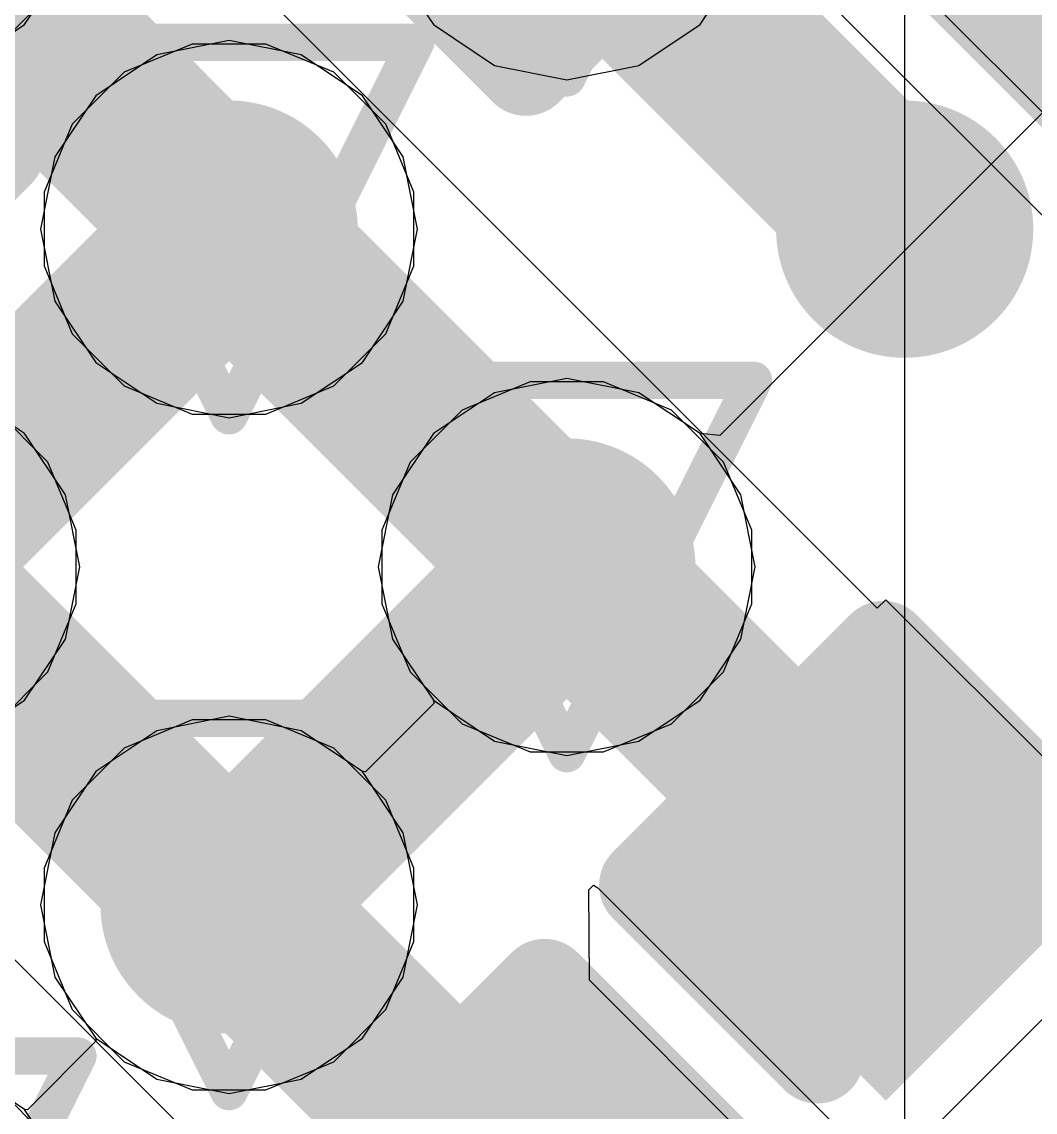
# Model space of a CAD drawing. Header units: inches. Extents: x -6 to 283, y -12 to 154.
# Drawn here: x 55.964 to 57.343, y 4.777 to 6.26 of the extents above; entities that cross this region are included whole.
import ezdxf

# ---------------------------------------------------------------- set-up
doc = ezdxf.new("R2010")
doc.units = ezdxf.units.IN
for name, color, linetype in [('Bottom Layer', 5, 'Continuous'), ('Bottom Overlay', 54, 'Continuous'), ('Bottom Paste', 16, 'Continuous'), ('Bottom Solder', 6, 'Continuous'), ('Drill Drawing', 1, 'Continuous'), ('GND-1', 16, 'Continuous'), ('GND-2', 90, 'Continuous'), ('GND-3', 216, 'Continuous'), ('GND-4', 54, 'Continuous'), ('PWR-1', 156, 'Continuous'), ('PWR-2', 130, 'Continuous'), ('Signal L1', 76, 'Continuous'), ('Signal L2', 6, 'Continuous'), ('Top Layer', 1, 'Continuous'), ('Top Paste', 8, 'Continuous'), ('Top Solder', 216, 'Continuous'), ('Via Holes', 16, 'Continuous')]:
    doc.layers.add(name, color=color, linetype=linetype)

# ---------------------------------------------------------------- blocks, each defined once
blk = doc.blocks.new('CAP_0201_B_39')
at = {"layer": 'Bottom Layer'}
for points in [[(-0.45, 0.15), (-0.15, 0.15), (-0.15, -0.15), (-0.45, -0.15)], [(0.15, 0.15), (0.45, 0.15), (0.45, -0.15), (0.15, -0.15)]]:
    blk.add_hatch(color=5, dxfattribs=at).paths.add_polyline_path(points)
at = {"layer": 'Bottom Paste'}
for points in [[(-0.45, 0.15), (-0.15, 0.15), (-0.15, -0.15), (-0.45, -0.15)], [(0.15, 0.15), (0.45, 0.15), (0.45, -0.15), (0.15, -0.15)]]:
    blk.add_hatch(color=16, dxfattribs=at).paths.add_polyline_path(points)
at = {"layer": 'Bottom Solder'}
for points in [[(-0.505, 0.205), (-0.095, 0.205), (-0.095, -0.205), (-0.505, -0.205)], [(0.095, 0.205), (0.505, 0.205), (0.505, -0.205), (0.095, -0.205)]]:
    blk.add_hatch(color=6, dxfattribs=at).paths.add_polyline_path(points)
at = {"layer": 'Bottom Overlay'}
for points in [[(-0.5334, 0.2286, 0.127, 0.127, 0), (-0.5334, -0.2286, 0.127, 0.127, 0)], [(-0.2032, 0.2286, 0.127, 0.127, 0), (-0.5334, 0.2286, 0.127, 0.127, 0)], [(0.5334, 0.2286, 0.127, 0.127, 0), (0.2032, 0.2286, 0.127, 0.127, 0)], [(0.5334, 0.2286, 0.127, 0.127, 0), (0.5334, -0.2286, 0.127, 0.127, 0)], [(-0.2032, -0.2286, 0.127, 0.127, 0), (-0.5334, -0.2286, 0.127, 0.127, 0)], [(0.5334, -0.2286, 0.127, 0.127, 0), (0.2032, -0.2286, 0.127, 0.127, 0)]]:
    blk.add_lwpolyline(points, format="xyseb", dxfattribs=at)
for points in [[(-0.5651, 0.2286, 0.0635, 0.0635, 1), (-0.5016, 0.2286, 0.0635, 0.0635, 1)], [(-0.5651, 0.2286, 0.0635, 0.0635, 1), (-0.5016, 0.2286, 0.0635, 0.0635, 1)], [(-0.2349, 0.2286, 0.0635, 0.0635, 1), (-0.1714, 0.2286, 0.0635, 0.0635, 1)], [(0.1714, 0.2286, 0.0635, 0.0635, 1), (0.2349, 0.2286, 0.0635, 0.0635, 1)], [(0.5016, 0.2286, 0.0635, 0.0635, 1), (0.5651, 0.2286, 0.0635, 0.0635, 1)], [(0.5016, 0.2286, 0.0635, 0.0635, 1), (0.5651, 0.2286, 0.0635, 0.0635, 1)], [(-0.5651, -0.2286, 0.0635, 0.0635, 1), (-0.5016, -0.2286, 0.0635, 0.0635, 1)], [(-0.5651, -0.2286, 0.0635, 0.0635, 1), (-0.5016, -0.2286, 0.0635, 0.0635, 1)], [(-0.2349, -0.2286, 0.0635, 0.0635, 1), (-0.1714, -0.2286, 0.0635, 0.0635, 1)], [(0.1714, -0.2286, 0.0635, 0.0635, 1), (0.2349, -0.2286, 0.0635, 0.0635, 1)], [(0.5016, -0.2286, 0.0635, 0.0635, 1), (0.5651, -0.2286, 0.0635, 0.0635, 1)], [(0.5016, -0.2286, 0.0635, 0.0635, 1), (0.5651, -0.2286, 0.0635, 0.0635, 1)]]:
    blk.add_lwpolyline(points, format="xyseb", close=True, dxfattribs=at)
blk = doc.blocks.new('C___0402_B_42')
at = {"layer": 'Bottom Overlay'}
for points in [[(0.2794, 0.4064, 0.127, 0.127, 0), (0.7874, 0.4064, 0.127, 0.127, 0)], [(0.7874, -0.4064, 0.127, 0.127, 0), (0.7874, 0.4064, 0.127, 0.127, 0)]]:
    blk.add_lwpolyline(points, format="xyseb", dxfattribs=at)
blk.add_lwpolyline([(0.7556, 0.4064, 0.0635, 0.0635, 1), (0.8191, 0.4064, 0.0635, 0.0635, 1)], format="xyseb", close=True, dxfattribs=at)
blk.add_lwpolyline([(0.7556, 0.4064, 0.0635, 0.0635, 1), (0.8191, 0.4064, 0.0635, 0.0635, 1)], format="xyseb", close=True, dxfattribs=at)
blk = doc.blocks.new('BGA_565_15_5_14_4__57')
at = {"layer": 'Top Layer'}
h = blk.add_hatch(color=1, dxfattribs=at)
edge = h.paths.add_edge_path()
edge.add_arc((-0.325, 3.575), 0.125, 0, 360)
h = blk.add_hatch(color=1, dxfattribs=at)
edge = h.paths.add_edge_path()
edge.add_arc((0.325, 3.575), 0.125, 0, 360)
h = blk.add_hatch(color=1, dxfattribs=at)
edge = h.paths.add_edge_path()
edge.add_arc((0.975, 3.575), 0.125, 0, 360)
h = blk.add_hatch(color=1, dxfattribs=at)
edge = h.paths.add_edge_path()
edge.add_arc((0.325, 2.925), 0.125, 0, 360)
at = {"layer": 'Top Paste'}
h = blk.add_hatch(color=8, dxfattribs=at)
edge = h.paths.add_edge_path()
edge.add_arc((-0.325, 3.575), 0.125, 0, 360)
h = blk.add_hatch(color=8, dxfattribs=at)
edge = h.paths.add_edge_path()
edge.add_arc((0.325, 3.575), 0.125, 0, 360)
h = blk.add_hatch(color=8, dxfattribs=at)
edge = h.paths.add_edge_path()
edge.add_arc((0.975, 3.575), 0.125, 0, 360)
h = blk.add_hatch(color=8, dxfattribs=at)
edge = h.paths.add_edge_path()
edge.add_arc((0.325, 2.925), 0.125, 0, 360)
at = {"layer": 'Top Solder'}
h = blk.add_hatch(color=216, dxfattribs=at)
edge = h.paths.add_edge_path()
edge.add_arc((-0.325, 3.575), 0.175, 0, 360)
h = blk.add_hatch(color=216, dxfattribs=at)
edge = h.paths.add_edge_path()
edge.add_arc((0.325, 3.575), 0.175, 0, 360)
h = blk.add_hatch(color=216, dxfattribs=at)
edge = h.paths.add_edge_path()
edge.add_arc((0.975, 3.575), 0.175, 0, 360)
h = blk.add_hatch(color=216, dxfattribs=at)
edge = h.paths.add_edge_path()
edge.add_arc((0.325, 2.925), 0.175, 0, 360)
blk = doc.blocks.new('CAP_0201_B_310')
at = {"layer": 'Bottom Layer'}
for points in [[(-0.45, 0.15), (-0.15, 0.15), (-0.15, -0.15), (-0.45, -0.15)], [(0.15, 0.15), (0.45, 0.15), (0.45, -0.15), (0.15, -0.15)]]:
    blk.add_hatch(color=5, dxfattribs=at).paths.add_polyline_path(points)
at = {"layer": 'Bottom Paste'}
for points in [[(-0.45, 0.15), (-0.15, 0.15), (-0.15, -0.15), (-0.45, -0.15)], [(0.15, 0.15), (0.45, 0.15), (0.45, -0.15), (0.15, -0.15)]]:
    blk.add_hatch(color=16, dxfattribs=at).paths.add_polyline_path(points)
at = {"layer": 'Bottom Solder'}
for points in [[(-0.505, 0.205), (-0.095, 0.205), (-0.095, -0.205), (-0.505, -0.205)], [(0.095, 0.205), (0.505, 0.205), (0.505, -0.205), (0.095, -0.205)]]:
    blk.add_hatch(color=6, dxfattribs=at).paths.add_polyline_path(points)
at = {"layer": 'Bottom Overlay'}
for points in [[(-0.5334, 0.2286, 0.127, 0.127, 0), (-0.2032, 0.2286, 0.127, 0.127, 0)], [(-0.5334, 0.2286, 0.127, 0.127, 0), (-0.5334, -0.2286, 0.127, 0.127, 0)], [(0.2032, 0.2286, 0.127, 0.127, 0), (0.5334, 0.2286, 0.127, 0.127, 0)], [(0.5334, 0.2286, 0.127, 0.127, 0), (0.5334, -0.2286, 0.127, 0.127, 0)], [(-0.5334, -0.2286, 0.127, 0.127, 0), (-0.2032, -0.2286, 0.127, 0.127, 0)], [(0.2032, -0.2286, 0.127, 0.127, 0), (0.5334, -0.2286, 0.127, 0.127, 0)]]:
    blk.add_lwpolyline(points, format="xyseb", dxfattribs=at)
for points in [[(-0.5651, 0.2286, 0.0635, 0.0635, 1), (-0.5016, 0.2286, 0.0635, 0.0635, 1)], [(-0.5651, 0.2286, 0.0635, 0.0635, 1), (-0.5016, 0.2286, 0.0635, 0.0635, 1)], [(-0.2349, 0.2286, 0.0635, 0.0635, 1), (-0.1714, 0.2286, 0.0635, 0.0635, 1)], [(0.1714, 0.2286, 0.0635, 0.0635, 1), (0.2349, 0.2286, 0.0635, 0.0635, 1)], [(0.5016, 0.2286, 0.0635, 0.0635, 1), (0.5651, 0.2286, 0.0635, 0.0635, 1)], [(0.5016, 0.2286, 0.0635, 0.0635, 1), (0.5651, 0.2286, 0.0635, 0.0635, 1)], [(-0.5651, -0.2286, 0.0635, 0.0635, 1), (-0.5016, -0.2286, 0.0635, 0.0635, 1)], [(-0.5651, -0.2286, 0.0635, 0.0635, 1), (-0.5016, -0.2286, 0.0635, 0.0635, 1)], [(-0.2349, -0.2286, 0.0635, 0.0635, 1), (-0.1714, -0.2286, 0.0635, 0.0635, 1)], [(0.1714, -0.2286, 0.0635, 0.0635, 1), (0.2349, -0.2286, 0.0635, 0.0635, 1)], [(0.5016, -0.2286, 0.0635, 0.0635, 1), (0.5651, -0.2286, 0.0635, 0.0635, 1)], [(0.5016, -0.2286, 0.0635, 0.0635, 1), (0.5651, -0.2286, 0.0635, 0.0635, 1)]]:
    blk.add_lwpolyline(points, format="xyseb", close=True, dxfattribs=at)
blk = doc.blocks.new('CAP_0201_B_372')
at = {"layer": 'Bottom Layer'}
for points in [[(-0.45, 0.15), (-0.15, 0.15), (-0.15, -0.15), (-0.45, -0.15)], [(0.15, 0.15), (0.45, 0.15), (0.45, -0.15), (0.15, -0.15)]]:
    blk.add_hatch(color=5, dxfattribs=at).paths.add_polyline_path(points)
at = {"layer": 'Bottom Paste'}
for points in [[(-0.45, 0.15), (-0.15, 0.15), (-0.15, -0.15), (-0.45, -0.15)], [(0.15, 0.15), (0.45, 0.15), (0.45, -0.15), (0.15, -0.15)]]:
    blk.add_hatch(color=16, dxfattribs=at).paths.add_polyline_path(points)
at = {"layer": 'Bottom Solder'}
for points in [[(-0.505, 0.205), (-0.095, 0.205), (-0.095, -0.205), (-0.505, -0.205)], [(0.095, 0.205), (0.505, 0.205), (0.505, -0.205), (0.095, -0.205)]]:
    blk.add_hatch(color=6, dxfattribs=at).paths.add_polyline_path(points)
at = {"layer": 'Bottom Overlay'}
for points in [[(-0.5334, 0.2286, 0.127, 0.127, 0), (-0.2032, 0.2286, 0.127, 0.127, 0)], [(-0.5334, 0.2286, 0.127, 0.127, 0), (-0.5334, -0.2286, 0.127, 0.127, 0)], [(0.2032, 0.2286, 0.127, 0.127, 0), (0.5334, 0.2286, 0.127, 0.127, 0)], [(0.5334, 0.2286, 0.127, 0.127, 0), (0.5334, -0.2286, 0.127, 0.127, 0)], [(-0.5334, -0.2286, 0.127, 0.127, 0), (-0.2032, -0.2286, 0.127, 0.127, 0)], [(0.2032, -0.2286, 0.127, 0.127, 0), (0.5334, -0.2286, 0.127, 0.127, 0)]]:
    blk.add_lwpolyline(points, format="xyseb", dxfattribs=at)
for points in [[(-0.5651, 0.2286, 0.0635, 0.0635, 1), (-0.5016, 0.2286, 0.0635, 0.0635, 1)], [(-0.5651, 0.2286, 0.0635, 0.0635, 1), (-0.5016, 0.2286, 0.0635, 0.0635, 1)], [(-0.2349, 0.2286, 0.0635, 0.0635, 1), (-0.1714, 0.2286, 0.0635, 0.0635, 1)], [(0.1714, 0.2286, 0.0635, 0.0635, 1), (0.2349, 0.2286, 0.0635, 0.0635, 1)], [(0.5016, 0.2286, 0.0635, 0.0635, 1), (0.5651, 0.2286, 0.0635, 0.0635, 1)], [(0.5016, 0.2286, 0.0635, 0.0635, 1), (0.5651, 0.2286, 0.0635, 0.0635, 1)], [(-0.5651, -0.2286, 0.0635, 0.0635, 1), (-0.5016, -0.2286, 0.0635, 0.0635, 1)], [(-0.5651, -0.2286, 0.0635, 0.0635, 1), (-0.5016, -0.2286, 0.0635, 0.0635, 1)], [(-0.2349, -0.2286, 0.0635, 0.0635, 1), (-0.1714, -0.2286, 0.0635, 0.0635, 1)], [(0.1714, -0.2286, 0.0635, 0.0635, 1), (0.2349, -0.2286, 0.0635, 0.0635, 1)], [(0.5016, -0.2286, 0.0635, 0.0635, 1), (0.5651, -0.2286, 0.0635, 0.0635, 1)], [(0.5016, -0.2286, 0.0635, 0.0635, 1), (0.5651, -0.2286, 0.0635, 0.0635, 1)]]:
    blk.add_lwpolyline(points, format="xyseb", close=True, dxfattribs=at)
blk = doc.blocks.new('CAP_0201_B_373')
at = {"layer": 'Bottom Layer'}
for points in [[(-0.45, 0.15), (-0.15, 0.15), (-0.15, -0.15), (-0.45, -0.15)], [(0.15, 0.15), (0.45, 0.15), (0.45, -0.15), (0.15, -0.15)]]:
    blk.add_hatch(color=5, dxfattribs=at).paths.add_polyline_path(points)
at = {"layer": 'Bottom Paste'}
for points in [[(-0.45, 0.15), (-0.15, 0.15), (-0.15, -0.15), (-0.45, -0.15)], [(0.15, 0.15), (0.45, 0.15), (0.45, -0.15), (0.15, -0.15)]]:
    blk.add_hatch(color=16, dxfattribs=at).paths.add_polyline_path(points)
at = {"layer": 'Bottom Solder'}
for points in [[(-0.505, 0.205), (-0.095, 0.205), (-0.095, -0.205), (-0.505, -0.205)], [(0.095, 0.205), (0.505, 0.205), (0.505, -0.205), (0.095, -0.205)]]:
    blk.add_hatch(color=6, dxfattribs=at).paths.add_polyline_path(points)
at = {"layer": 'Bottom Overlay'}
for points in [[(-0.2032, 0.2286, 0.127, 0.127, 0), (-0.5334, 0.2286, 0.127, 0.127, 0)], [(-0.5334, 0.2286, 0.127, 0.127, 0), (-0.5334, -0.2286, 0.127, 0.127, 0)], [(0.5334, 0.2286, 0.127, 0.127, 0), (0.2032, 0.2286, 0.127, 0.127, 0)], [(0.5334, 0.2286, 0.127, 0.127, 0), (0.5334, -0.2286, 0.127, 0.127, 0)], [(-0.2032, -0.2286, 0.127, 0.127, 0), (-0.5334, -0.2286, 0.127, 0.127, 0)], [(0.5334, -0.2286, 0.127, 0.127, 0), (0.2032, -0.2286, 0.127, 0.127, 0)]]:
    blk.add_lwpolyline(points, format="xyseb", dxfattribs=at)
for points in [[(-0.5651, 0.2286, 0.0635, 0.0635, 1), (-0.5016, 0.2286, 0.0635, 0.0635, 1)], [(-0.5651, 0.2286, 0.0635, 0.0635, 1), (-0.5016, 0.2286, 0.0635, 0.0635, 1)], [(-0.2349, 0.2286, 0.0635, 0.0635, 1), (-0.1714, 0.2286, 0.0635, 0.0635, 1)], [(0.1714, 0.2286, 0.0635, 0.0635, 1), (0.2349, 0.2286, 0.0635, 0.0635, 1)], [(0.5016, 0.2286, 0.0635, 0.0635, 1), (0.5651, 0.2286, 0.0635, 0.0635, 1)], [(0.5016, 0.2286, 0.0635, 0.0635, 1), (0.5651, 0.2286, 0.0635, 0.0635, 1)], [(-0.5651, -0.2286, 0.0635, 0.0635, 1), (-0.5016, -0.2286, 0.0635, 0.0635, 1)], [(-0.5651, -0.2286, 0.0635, 0.0635, 1), (-0.5016, -0.2286, 0.0635, 0.0635, 1)], [(-0.2349, -0.2286, 0.0635, 0.0635, 1), (-0.1714, -0.2286, 0.0635, 0.0635, 1)], [(0.1714, -0.2286, 0.0635, 0.0635, 1), (0.2349, -0.2286, 0.0635, 0.0635, 1)], [(0.5016, -0.2286, 0.0635, 0.0635, 1), (0.5651, -0.2286, 0.0635, 0.0635, 1)], [(0.5016, -0.2286, 0.0635, 0.0635, 1), (0.5651, -0.2286, 0.0635, 0.0635, 1)]]:
    blk.add_lwpolyline(points, format="xyseb", close=True, dxfattribs=at)
blk = doc.blocks.new('CAP_0201_B_398')
at = {"layer": 'Bottom Layer'}
for points in [[(-0.45, 0.15), (-0.15, 0.15), (-0.15, -0.15), (-0.45, -0.15)], [(0.15, 0.15), (0.45, 0.15), (0.45, -0.15), (0.15, -0.15)]]:
    blk.add_hatch(color=5, dxfattribs=at).paths.add_polyline_path(points)
at = {"layer": 'Bottom Paste'}
for points in [[(-0.45, 0.15), (-0.15, 0.15), (-0.15, -0.15), (-0.45, -0.15)], [(0.15, 0.15), (0.45, 0.15), (0.45, -0.15), (0.15, -0.15)]]:
    blk.add_hatch(color=16, dxfattribs=at).paths.add_polyline_path(points)
at = {"layer": 'Bottom Solder'}
for points in [[(-0.505, 0.205), (-0.095, 0.205), (-0.095, -0.205), (-0.505, -0.205)], [(0.095, 0.205), (0.505, 0.205), (0.505, -0.205), (0.095, -0.205)]]:
    blk.add_hatch(color=6, dxfattribs=at).paths.add_polyline_path(points)
at = {"layer": 'Bottom Overlay'}
for points in [[(-0.5334, 0.2286, 0.127, 0.127, 0), (-0.5334, -0.2286, 0.127, 0.127, 0)], [(-0.2032, 0.2286, 0.127, 0.127, 0), (-0.5334, 0.2286, 0.127, 0.127, 0)], [(0.5334, 0.2286, 0.127, 0.127, 0), (0.2032, 0.2286, 0.127, 0.127, 0)], [(0.5334, 0.2286, 0.127, 0.127, 0), (0.5334, -0.2286, 0.127, 0.127, 0)], [(-0.2032, -0.2286, 0.127, 0.127, 0), (-0.5334, -0.2286, 0.127, 0.127, 0)], [(0.5334, -0.2286, 0.127, 0.127, 0), (0.2032, -0.2286, 0.127, 0.127, 0)]]:
    blk.add_lwpolyline(points, format="xyseb", dxfattribs=at)
for points in [[(-0.5651, 0.2286, 0.0635, 0.0635, 1), (-0.5016, 0.2286, 0.0635, 0.0635, 1)], [(-0.5651, 0.2286, 0.0635, 0.0635, 1), (-0.5016, 0.2286, 0.0635, 0.0635, 1)], [(-0.235, 0.2286, 0.0635, 0.0635, 1), (-0.1715, 0.2286, 0.0635, 0.0635, 1)], [(0.1714, 0.2286, 0.0635, 0.0635, 1), (0.2349, 0.2286, 0.0635, 0.0635, 1)], [(0.5016, 0.2286, 0.0635, 0.0635, 1), (0.5651, 0.2286, 0.0635, 0.0635, 1)], [(0.5016, 0.2286, 0.0635, 0.0635, 1), (0.5651, 0.2286, 0.0635, 0.0635, 1)], [(-0.5651, -0.2286, 0.0635, 0.0635, 1), (-0.5016, -0.2286, 0.0635, 0.0635, 1)], [(-0.5651, -0.2286, 0.0635, 0.0635, 1), (-0.5016, -0.2286, 0.0635, 0.0635, 1)], [(-0.235, -0.2286, 0.0635, 0.0635, 1), (-0.1715, -0.2286, 0.0635, 0.0635, 1)], [(0.1714, -0.2286, 0.0635, 0.0635, 1), (0.2349, -0.2286, 0.0635, 0.0635, 1)], [(0.5016, -0.2286, 0.0635, 0.0635, 1), (0.5651, -0.2286, 0.0635, 0.0635, 1)], [(0.5016, -0.2286, 0.0635, 0.0635, 1), (0.5651, -0.2286, 0.0635, 0.0635, 1)]]:
    blk.add_lwpolyline(points, format="xyseb", close=True, dxfattribs=at)

msp = doc.modelspace()

# ---------------------------------------------------------------- hatches: boundary and pattern name
at = {"layer": 'Bottom Layer'}
h = msp.add_hatch(color=5, dxfattribs=at)
edge = h.paths.add_edge_path()
edge.add_arc((56.2463, 5.9779), 0.15, 0, 360)
h = msp.add_hatch(color=5, dxfattribs=at)
edge = h.paths.add_edge_path()
edge.add_arc((56.7059, 5.5183), 0.15, 0, 360)
h = msp.add_hatch(color=5, dxfattribs=at)
edge = h.paths.add_edge_path()
edge.add_arc((56.2463, 5.0586), 0.15, 0, 360)
at = {"layer": 'GND-1'}
h = msp.add_hatch(color=16, dxfattribs=at)
edge = h.paths.add_edge_path()
edge.add_arc((56.2463, 5.9779), 0.15, 0, 360)
h = msp.add_hatch(color=16, dxfattribs=at)
edge = h.paths.add_edge_path()
edge.add_arc((56.7059, 5.5183), 0.15, 0, 360)
h = msp.add_hatch(color=16, dxfattribs=at)
edge = h.paths.add_edge_path()
edge.add_arc((56.2463, 5.0586), 0.15, 0, 360)
at = {"layer": 'GND-2'}
h = msp.add_hatch(color=90, dxfattribs=at)
edge = h.paths.add_edge_path()
edge.add_arc((56.2463, 5.9779), 0.15, 0, 360)
h = msp.add_hatch(color=90, dxfattribs=at)
edge = h.paths.add_edge_path()
edge.add_arc((56.7059, 5.5183), 0.15, 0, 360)
h = msp.add_hatch(color=90, dxfattribs=at)
edge = h.paths.add_edge_path()
edge.add_arc((56.2463, 5.0586), 0.15, 0, 360)
at = {"layer": 'GND-3'}
h = msp.add_hatch(color=216, dxfattribs=at)
edge = h.paths.add_edge_path()
edge.add_arc((56.2463, 5.9779), 0.15, 0, 360)
h = msp.add_hatch(color=216, dxfattribs=at)
edge = h.paths.add_edge_path()
edge.add_arc((56.7059, 5.5183), 0.15, 0, 360)
h = msp.add_hatch(color=216, dxfattribs=at)
edge = h.paths.add_edge_path()
edge.add_arc((56.2463, 5.0586), 0.15, 0, 360)
at = {"layer": 'GND-4'}
h = msp.add_hatch(color=54, dxfattribs=at)
edge = h.paths.add_edge_path()
edge.add_arc((56.2463, 5.9779), 0.15, 0, 360)
h = msp.add_hatch(color=54, dxfattribs=at)
edge = h.paths.add_edge_path()
edge.add_arc((56.7059, 5.5183), 0.15, 0, 360)
h = msp.add_hatch(color=54, dxfattribs=at)
edge = h.paths.add_edge_path()
edge.add_arc((56.2463, 5.0586), 0.15, 0, 360)
at = {"layer": 'PWR-1'}
h = msp.add_hatch(color=156, dxfattribs=at)
edge = h.paths.add_edge_path()
edge.add_arc((56.2463, 5.9779), 0.15, 0, 360)
h = msp.add_hatch(color=156, dxfattribs=at)
edge = h.paths.add_edge_path()
edge.add_arc((56.7059, 5.5183), 0.15, 0, 360)
h = msp.add_hatch(color=156, dxfattribs=at)
edge = h.paths.add_edge_path()
edge.add_arc((56.2463, 5.0586), 0.15, 0, 360)
at = {"layer": 'PWR-2'}
h = msp.add_hatch(color=130, dxfattribs=at)
edge = h.paths.add_edge_path()
edge.add_arc((56.2463, 5.9779), 0.15, 0, 360)
h = msp.add_hatch(color=130, dxfattribs=at)
edge = h.paths.add_edge_path()
edge.add_arc((56.7059, 5.5183), 0.15, 0, 360)
h = msp.add_hatch(color=130, dxfattribs=at)
edge = h.paths.add_edge_path()
edge.add_arc((56.2463, 5.0586), 0.15, 0, 360)
at = {"layer": 'Signal L1'}
h = msp.add_hatch(color=76, dxfattribs=at)
edge = h.paths.add_edge_path()
edge.add_arc((56.2463, 5.9779), 0.15, 0, 360)
h = msp.add_hatch(color=76, dxfattribs=at)
edge = h.paths.add_edge_path()
edge.add_arc((56.7059, 5.5183), 0.15, 0, 360)
h = msp.add_hatch(color=76, dxfattribs=at)
edge = h.paths.add_edge_path()
edge.add_arc((56.2463, 5.0586), 0.15, 0, 360)
at = {"layer": 'Signal L2'}
h = msp.add_hatch(color=6, dxfattribs=at)
edge = h.paths.add_edge_path()
edge.add_arc((56.2463, 5.9779), 0.15, 0, 360)
h = msp.add_hatch(color=6, dxfattribs=at)
edge = h.paths.add_edge_path()
edge.add_arc((56.7059, 5.5183), 0.15, 0, 360)
h = msp.add_hatch(color=6, dxfattribs=at)
edge = h.paths.add_edge_path()
edge.add_arc((56.2463, 5.0586), 0.15, 0, 360)
at = {"layer": 'Top Layer'}
h = msp.add_hatch(color=1, dxfattribs=at)
edge = h.paths.add_edge_path()
edge.add_arc((56.2463, 5.9779), 0.15, 0, 360)
h = msp.add_hatch(color=1, dxfattribs=at)
edge = h.paths.add_edge_path()
edge.add_arc((56.7059, 5.5183), 0.15, 0, 360)
h = msp.add_hatch(color=1, dxfattribs=at)
edge = h.paths.add_edge_path()
edge.add_arc((56.2463, 5.0586), 0.15, 0, 360)
at = {"layer": 'Via Holes'}
h = msp.add_hatch(color=7, dxfattribs=at)
edge = h.paths.add_edge_path()
edge.add_arc((56.2463, 5.9779), 0.075, 0, 360)
h = msp.add_hatch(color=7, dxfattribs=at)
edge = h.paths.add_edge_path()
edge.add_arc((56.7059, 5.5183), 0.075, 0, 360)
h = msp.add_hatch(color=7, dxfattribs=at)
edge = h.paths.add_edge_path()
edge.add_arc((56.2463, 5.0586), 0.075, 0, 360)

# ---------------------------------------------------------------- linework, layer by layer
at = {"layer": 'Bottom Layer'}
for p, q in [((56.4294, 6.161), (55.9698, 6.6206)), ((57.1652, 6.3246), (57.5569, 5.9329)), ((57.1283, 5.4621), (56.4294, 6.161)), ((55.4204, 5.5183), (56.3019, 4.6368)), ((57.1399, 5.4737), (57.1283, 5.4621)), ((57.5317, 5.082), (57.1399, 5.4737)), ((56.7359, 5.0793), (56.7421, 5.0854)), ((56.7366, 4.9564), (56.7359, 5.0793)), ((56.7421, 5.0854), (56.7482, 5.082)), ((56.7482, 5.082), (57.1399, 4.6903)), ((57.1399, 4.6903), (57.5317, 5.082)), ((57.0709, 4.6222), (56.7366, 4.9564)), ((56, 4.7415), (55.9292, 4.8123))]:
    msp.add_line(p, q, dxfattribs=at)
for points in [[(55.7867, 6.4375, 0.254, 0.254, 0), (56.2463, 5.9779, 0.254, 0.254, 0)], [(56.2463, 5.9779, 0.254, 0.254, 0), (56.7059, 5.5183, 0.254, 0.254, 0)], [(55.3951, 5.9099, 0.254, 0.254, 0), (56.2463, 5.0586, 0.254, 0.254, 0)], [(56.3462, 5.1586, 0.254, 0.254, 0), (56.7059, 5.5183, 0.254, 0.254, 0)], [(56.7059, 5.5183, 0.254, 0.254, 0), (57.1387, 5.0854, 0.254, 0.254, 0)], [(56.2463, 5.0586, 0.254, 0.254, 0), (56.6791, 4.6258, 0.254, 0.254, 0)]]:
    msp.add_lwpolyline(points, format="xyseb", dxfattribs=at)
for points in [[(56.1828, 5.9779, 0.127, 0.127, 1), (56.3098, 5.9779, 0.127, 0.127, 1)], [(56.1828, 5.9779, 0.127, 0.127, 1), (56.3098, 5.9779, 0.127, 0.127, 1)], [(56.6424, 5.5183, 0.127, 0.127, 1), (56.7694, 5.5183, 0.127, 0.127, 1)], [(56.6424, 5.5183, 0.127, 0.127, 1), (56.7694, 5.5183, 0.127, 0.127, 1)], [(56.6424, 5.5183, 0.127, 0.127, 1), (56.7694, 5.5183, 0.127, 0.127, 1)], [(56.2827, 5.1586, 0.127, 0.127, 1), (56.4097, 5.1586, 0.127, 0.127, 1)], [(57.0752, 5.0854, 0.127, 0.127, 1), (57.2022, 5.0854, 0.127, 0.127, 1)], [(56.1828, 5.0586, 0.127, 0.127, 1), (56.3098, 5.0586, 0.127, 0.127, 1)], [(56.1828, 5.0586, 0.127, 0.127, 1), (56.3098, 5.0586, 0.127, 0.127, 1)]]:
    msp.add_lwpolyline(points, format="xyseb", close=True, dxfattribs=at)
at = {"layer": 'Drill Drawing'}
for points in [[(56.4519, 6.6915, 0.0508, 0.0508, 0), (56.7059, 6.1835, 0.0508, 0.0508, 0)], [(56.7059, 6.1835, 0.0508, 0.0508, 0), (56.9599, 6.6915, 0.0508, 0.0508, 0)], [(55.9923, 6.2319, 0.0508, 0.0508, 0), (56.5003, 6.2319, 0.0508, 0.0508, 0)], [(55.9923, 6.2319, 0.0508, 0.0508, 0), (56.2463, 5.7239, 0.0508, 0.0508, 0)], [(56.2463, 5.7239, 0.0508, 0.0508, 0), (56.5003, 6.2319, 0.0508, 0.0508, 0)], [(55.5327, 5.7723, 0.0508, 0.0508, 0), (56.0407, 5.7723, 0.0508, 0.0508, 0)], [(55.7867, 5.2643, 0.0508, 0.0508, 0), (56.0407, 5.7723, 0.0508, 0.0508, 0)], [(56.4519, 5.7723, 0.0508, 0.0508, 0), (56.9599, 5.7723, 0.0508, 0.0508, 0)], [(56.4519, 5.7723, 0.0508, 0.0508, 0), (56.7059, 5.2643, 0.0508, 0.0508, 0)], [(56.7059, 5.2643, 0.0508, 0.0508, 0), (56.9599, 5.7723, 0.0508, 0.0508, 0)], [(55.9923, 5.3126, 0.0508, 0.0508, 0), (56.5003, 5.3126, 0.0508, 0.0508, 0)], [(55.9923, 5.3126, 0.0508, 0.0508, 0), (56.2463, 4.8046, 0.0508, 0.0508, 0)], [(56.2463, 4.8046, 0.0508, 0.0508, 0), (56.5003, 5.3126, 0.0508, 0.0508, 0)], [(55.5327, 4.853, 0.0508, 0.0508, 0), (56.0407, 4.853, 0.0508, 0.0508, 0)], [(55.7867, 4.345, 0.0508, 0.0508, 0), (56.0407, 4.853, 0.0508, 0.0508, 0)]]:
    msp.add_lwpolyline(points, format="xyseb", dxfattribs=at)
for points in [[(55.9796, 6.2319, 0.0254, 0.0254, 1), (56.005, 6.2319, 0.0254, 0.0254, 1)], [(55.9796, 6.2319, 0.0254, 0.0254, 1), (56.005, 6.2319, 0.0254, 0.0254, 1)], [(56.4876, 6.2319, 0.0254, 0.0254, 1), (56.513, 6.2319, 0.0254, 0.0254, 1)], [(56.4876, 6.2319, 0.0254, 0.0254, 1), (56.513, 6.2319, 0.0254, 0.0254, 1)], [(56.6932, 6.1835, 0.0254, 0.0254, 1), (56.7186, 6.1835, 0.0254, 0.0254, 1)], [(56.6932, 6.1835, 0.0254, 0.0254, 1), (56.7186, 6.1835, 0.0254, 0.0254, 1)], [(56.028, 5.7723, 0.0254, 0.0254, 1), (56.0534, 5.7723, 0.0254, 0.0254, 1)], [(56.028, 5.7723, 0.0254, 0.0254, 1), (56.0534, 5.7723, 0.0254, 0.0254, 1)], [(56.4392, 5.7723, 0.0254, 0.0254, 1), (56.4646, 5.7723, 0.0254, 0.0254, 1)], [(56.4392, 5.7723, 0.0254, 0.0254, 1), (56.4646, 5.7723, 0.0254, 0.0254, 1)], [(56.9472, 5.7723, 0.0254, 0.0254, 1), (56.9726, 5.7723, 0.0254, 0.0254, 1)], [(56.9472, 5.7723, 0.0254, 0.0254, 1), (56.9726, 5.7723, 0.0254, 0.0254, 1)], [(56.2336, 5.7239, 0.0254, 0.0254, 1), (56.259, 5.7239, 0.0254, 0.0254, 1)], [(56.2336, 5.7239, 0.0254, 0.0254, 1), (56.259, 5.7239, 0.0254, 0.0254, 1)], [(55.9796, 5.3126, 0.0254, 0.0254, 1), (56.005, 5.3126, 0.0254, 0.0254, 1)], [(55.9796, 5.3126, 0.0254, 0.0254, 1), (56.005, 5.3126, 0.0254, 0.0254, 1)], [(56.4876, 5.3126, 0.0254, 0.0254, 1), (56.513, 5.3126, 0.0254, 0.0254, 1)], [(56.4876, 5.3126, 0.0254, 0.0254, 1), (56.513, 5.3126, 0.0254, 0.0254, 1)], [(56.6932, 5.2643, 0.0254, 0.0254, 1), (56.7186, 5.2643, 0.0254, 0.0254, 1)], [(56.6932, 5.2643, 0.0254, 0.0254, 1), (56.7186, 5.2643, 0.0254, 0.0254, 1)], [(56.028, 4.853, 0.0254, 0.0254, 1), (56.0534, 4.853, 0.0254, 0.0254, 1)], [(56.028, 4.853, 0.0254, 0.0254, 1), (56.0534, 4.853, 0.0254, 0.0254, 1)], [(56.2336, 4.8046, 0.0254, 0.0254, 1), (56.259, 4.8046, 0.0254, 0.0254, 1)], [(56.2336, 4.8046, 0.0254, 0.0254, 1), (56.259, 4.8046, 0.0254, 0.0254, 1)]]:
    msp.add_lwpolyline(points, format="xyseb", close=True, dxfattribs=at)
at = {"layer": 'GND-1'}
for p, q in [((55.9292, 6.2242), (56, 6.295)), ((56.1962, 6.2295), (56.1038, 6.1912)), ((56.2963, 6.2295), (56.1962, 6.2295)), ((56.3888, 6.1912), (56.2963, 6.2295)), ((56.1038, 6.1912), (56.033, 6.1204)), ((56.4596, 6.1204), (56.3888, 6.1912)), ((56.033, 6.1204), (55.9947, 6.0279)), ((56.4979, 6.0279), (56.4596, 6.1204)), ((55.9947, 6.0279), (55.9947, 5.9278)), ((56.4979, 5.9278), (56.4979, 6.0279)), ((55.9947, 5.9278), (56.033, 5.8354)), ((56.4596, 5.8354), (56.4979, 5.9278)), ((56.033, 5.8354), (56.1038, 5.7646)), ((56.3888, 5.7646), (56.4596, 5.8354)), ((56.6559, 5.7699), (56.5634, 5.7316)), ((56.756, 5.7699), (56.6559, 5.7699)), ((56.8484, 5.7316), (56.756, 5.7699)), ((56.1038, 5.7646), (56.1962, 5.7263)), ((56.2963, 5.7263), (56.3888, 5.7646)), ((56, 5.6608), (55.9292, 5.7316)), ((56.1962, 5.7263), (56.2963, 5.7263)), ((56.5634, 5.7316), (56.4926, 5.6608)), ((56.9192, 5.6608), (56.8484, 5.7316)), ((56.0383, 5.5683), (56, 5.6608)), ((56.4926, 5.6608), (56.4543, 5.5683)), ((56.9575, 5.5683), (56.9192, 5.6608)), ((56.0383, 5.4682), (56.0383, 5.5683)), ((56.4543, 5.5683), (56.4543, 5.4682)), ((56.9575, 5.4682), (56.9575, 5.5683)), ((56, 5.3757), (56.0383, 5.4682)), ((56.4543, 5.4682), (56.4926, 5.3757)), ((56.9192, 5.3757), (56.9575, 5.4682)), ((55.9292, 5.305), (56, 5.3757)), ((56.4926, 5.3757), (56.5634, 5.305)), ((56.8484, 5.305), (56.9192, 5.3757)), ((56.1962, 5.3102), (56.1038, 5.2719)), ((56.2963, 5.3102), (56.1962, 5.3102)), ((56.3888, 5.2719), (56.2963, 5.3102)), ((56.5634, 5.305), (56.6559, 5.2667)), ((56.756, 5.2667), (56.8484, 5.305)), ((56.1038, 5.2719), (56.033, 5.2012)), ((56.4596, 5.2012), (56.3888, 5.2719)), ((56.6559, 5.2667), (56.756, 5.2667)), ((56.033, 5.2012), (55.9947, 5.1087)), ((56.4979, 5.1087), (56.4596, 5.2012)), ((55.9947, 5.1087), (55.9947, 5.0086)), ((56.4979, 5.0086), (56.4979, 5.1087)), ((55.9947, 5.0086), (56.033, 4.9161)), ((56.4596, 4.9161), (56.4979, 5.0086)), ((56.033, 4.9161), (56.1038, 4.8453)), ((56.3888, 4.8453), (56.4596, 4.9161)), ((56.1038, 4.8453), (56.1962, 4.807)), ((56.2963, 4.807), (56.3888, 4.8453)), ((56, 4.7415), (55.9292, 4.8123)), ((56.1962, 4.807), (56.2963, 4.807))]:
    msp.add_line(p, q, dxfattribs=at)
at = {"layer": 'GND-2'}
for p, q in [((55.9292, 6.2242), (56, 6.295)), ((56.1962, 6.2295), (56.1038, 6.1912)), ((56.2963, 6.2295), (56.1962, 6.2295)), ((56.3888, 6.1912), (56.2963, 6.2295)), ((56.1038, 6.1912), (56.033, 6.1204)), ((56.4596, 6.1204), (56.3888, 6.1912)), ((56.033, 6.1204), (55.9947, 6.0279)), ((56.4979, 6.0279), (56.4596, 6.1204)), ((55.9947, 6.0279), (55.9947, 5.9278)), ((56.4979, 5.9278), (56.4979, 6.0279)), ((55.9947, 5.9278), (56.033, 5.8354)), ((56.4596, 5.8354), (56.4979, 5.9278)), ((56.033, 5.8354), (56.1038, 5.7646)), ((56.3888, 5.7646), (56.4596, 5.8354)), ((56.6559, 5.7699), (56.5634, 5.7316)), ((56.756, 5.7699), (56.6559, 5.7699)), ((56.8484, 5.7316), (56.756, 5.7699)), ((56.1038, 5.7646), (56.1962, 5.7263)), ((56.2963, 5.7263), (56.3888, 5.7646)), ((56, 5.6608), (55.9292, 5.7316)), ((56.1962, 5.7263), (56.2963, 5.7263)), ((56.5634, 5.7316), (56.4926, 5.6608)), ((56.9192, 5.6608), (56.8484, 5.7316)), ((56.0383, 5.5683), (56, 5.6608)), ((56.4926, 5.6608), (56.4543, 5.5683)), ((56.9575, 5.5683), (56.9192, 5.6608)), ((56.0383, 5.4682), (56.0383, 5.5683)), ((56.4543, 5.5683), (56.4543, 5.4682)), ((56.9575, 5.4682), (56.9575, 5.5683)), ((56, 5.3757), (56.0383, 5.4682)), ((56.4543, 5.4682), (56.4926, 5.3757)), ((56.9192, 5.3757), (56.9575, 5.4682)), ((55.9292, 5.305), (56, 5.3757)), ((56.4926, 5.3757), (56.5634, 5.305)), ((56.8484, 5.305), (56.9192, 5.3757)), ((56.1962, 5.3102), (56.1038, 5.2719)), ((56.2963, 5.3102), (56.1962, 5.3102)), ((56.3888, 5.2719), (56.2963, 5.3102)), ((56.5634, 5.305), (56.6559, 5.2667)), ((56.756, 5.2667), (56.8484, 5.305)), ((56.1038, 5.2719), (56.033, 5.2012)), ((56.4596, 5.2012), (56.3888, 5.2719)), ((56.6559, 5.2667), (56.756, 5.2667)), ((56.033, 5.2012), (55.9947, 5.1087)), ((56.4979, 5.1087), (56.4596, 5.2012)), ((55.9947, 5.1087), (55.9947, 5.0086)), ((56.4979, 5.0086), (56.4979, 5.1087)), ((55.9947, 5.0086), (56.033, 4.9161)), ((56.4596, 4.9161), (56.4979, 5.0086)), ((56.033, 4.9161), (56.1038, 4.8453)), ((56.3888, 4.8453), (56.4596, 4.9161)), ((56.1038, 4.8453), (56.1962, 4.807)), ((56.2963, 4.807), (56.3888, 4.8453)), ((56, 4.7415), (55.9292, 4.8123)), ((56.1962, 4.807), (56.2963, 4.807))]:
    msp.add_line(p, q, dxfattribs=at)
at = {"layer": 'GND-3'}
for p, q in [((55.9292, 6.2242), (56, 6.295)), ((56.1962, 6.2295), (56.1038, 6.1912)), ((56.2963, 6.2295), (56.1962, 6.2295)), ((56.3888, 6.1912), (56.2963, 6.2295)), ((56.1038, 6.1912), (56.033, 6.1204)), ((56.4596, 6.1204), (56.3888, 6.1912)), ((56.033, 6.1204), (55.9947, 6.0279)), ((56.4979, 6.0279), (56.4596, 6.1204)), ((55.9947, 6.0279), (55.9947, 5.9278)), ((56.4979, 5.9278), (56.4979, 6.0279)), ((55.9947, 5.9278), (56.033, 5.8354)), ((56.4596, 5.8354), (56.4979, 5.9278)), ((56.033, 5.8354), (56.1038, 5.7646)), ((56.3888, 5.7646), (56.4596, 5.8354)), ((56.6559, 5.7699), (56.5634, 5.7316)), ((56.756, 5.7699), (56.6559, 5.7699)), ((56.8484, 5.7316), (56.756, 5.7699)), ((56.1038, 5.7646), (56.1962, 5.7263)), ((56.2963, 5.7263), (56.3888, 5.7646)), ((56, 5.6608), (55.9292, 5.7316)), ((56.1962, 5.7263), (56.2963, 5.7263)), ((56.5634, 5.7316), (56.4926, 5.6608)), ((56.9192, 5.6608), (56.8484, 5.7316)), ((56.0383, 5.5683), (56, 5.6608)), ((56.4926, 5.6608), (56.4543, 5.5683)), ((56.9575, 5.5683), (56.9192, 5.6608)), ((56.0383, 5.4682), (56.0383, 5.5683)), ((56.4543, 5.5683), (56.4543, 5.4682)), ((56.9575, 5.4682), (56.9575, 5.5683)), ((56, 5.3757), (56.0383, 5.4682)), ((56.4543, 5.4682), (56.4926, 5.3757)), ((56.9192, 5.3757), (56.9575, 5.4682)), ((55.9292, 5.305), (56, 5.3757)), ((56.4926, 5.3757), (56.5634, 5.305)), ((56.8484, 5.305), (56.9192, 5.3757)), ((56.1962, 5.3102), (56.1038, 5.2719)), ((56.2963, 5.3102), (56.1962, 5.3102)), ((56.3888, 5.2719), (56.2963, 5.3102)), ((56.5634, 5.305), (56.6559, 5.2667)), ((56.756, 5.2667), (56.8484, 5.305)), ((56.1038, 5.2719), (56.033, 5.2012)), ((56.4596, 5.2012), (56.3888, 5.2719)), ((56.6559, 5.2667), (56.756, 5.2667)), ((56.033, 5.2012), (55.9947, 5.1087)), ((56.4979, 5.1087), (56.4596, 5.2012)), ((55.9947, 5.1087), (55.9947, 5.0086)), ((56.4979, 5.0086), (56.4979, 5.1087)), ((55.9947, 5.0086), (56.033, 4.9161)), ((56.4596, 4.9161), (56.4979, 5.0086)), ((56.033, 4.9161), (56.1038, 4.8453)), ((56.3888, 4.8453), (56.4596, 4.9161)), ((56.1038, 4.8453), (56.1962, 4.807)), ((56.2963, 4.807), (56.3888, 4.8453)), ((56, 4.7415), (55.9292, 4.8123)), ((56.1962, 4.807), (56.2963, 4.807))]:
    msp.add_line(p, q, dxfattribs=at)
at = {"layer": 'GND-4'}
for p, q in [((55.9292, 6.2242), (56, 6.295)), ((56.1962, 6.2295), (56.1038, 6.1912)), ((56.2963, 6.2295), (56.1962, 6.2295)), ((56.3888, 6.1912), (56.2963, 6.2295)), ((56.1038, 6.1912), (56.033, 6.1204)), ((56.4596, 6.1204), (56.3888, 6.1912)), ((56.033, 6.1204), (55.9947, 6.0279)), ((56.4979, 6.0279), (56.4596, 6.1204)), ((55.9947, 6.0279), (55.9947, 5.9278)), ((56.4979, 5.9278), (56.4979, 6.0279)), ((55.9947, 5.9278), (56.033, 5.8354)), ((56.4596, 5.8354), (56.4979, 5.9278)), ((56.033, 5.8354), (56.1038, 5.7646)), ((56.3888, 5.7646), (56.4596, 5.8354)), ((56.6559, 5.7699), (56.5634, 5.7316)), ((56.756, 5.7699), (56.6559, 5.7699)), ((56.8484, 5.7316), (56.756, 5.7699)), ((56.1038, 5.7646), (56.1962, 5.7263)), ((56.2963, 5.7263), (56.3888, 5.7646)), ((56, 5.6608), (55.9292, 5.7316)), ((56.1962, 5.7263), (56.2963, 5.7263)), ((56.5634, 5.7316), (56.4926, 5.6608)), ((56.9192, 5.6608), (56.8484, 5.7316)), ((56.0383, 5.5683), (56, 5.6608)), ((56.4926, 5.6608), (56.4543, 5.5683)), ((56.9575, 5.5683), (56.9192, 5.6608)), ((56.0383, 5.4682), (56.0383, 5.5683)), ((56.4543, 5.5683), (56.4543, 5.4682)), ((56.9575, 5.4682), (56.9575, 5.5683)), ((56, 5.3757), (56.0383, 5.4682)), ((56.4543, 5.4682), (56.4926, 5.3757)), ((56.9192, 5.3757), (56.9575, 5.4682)), ((55.9292, 5.305), (56, 5.3757)), ((56.4926, 5.3757), (56.5634, 5.305)), ((56.8484, 5.305), (56.9192, 5.3757)), ((56.1962, 5.3102), (56.1038, 5.2719)), ((56.2963, 5.3102), (56.1962, 5.3102)), ((56.3888, 5.2719), (56.2963, 5.3102)), ((56.5634, 5.305), (56.6559, 5.2667)), ((56.756, 5.2667), (56.8484, 5.305)), ((56.1038, 5.2719), (56.033, 5.2012)), ((56.4596, 5.2012), (56.3888, 5.2719)), ((56.6559, 5.2667), (56.756, 5.2667)), ((56.033, 5.2012), (55.9947, 5.1087)), ((56.4979, 5.1087), (56.4596, 5.2012)), ((55.9947, 5.1087), (55.9947, 5.0086)), ((56.4979, 5.0086), (56.4979, 5.1087)), ((55.9947, 5.0086), (56.033, 4.9161)), ((56.4596, 4.9161), (56.4979, 5.0086)), ((56.033, 4.9161), (56.1038, 4.8453)), ((56.3888, 4.8453), (56.4596, 4.9161)), ((56.1038, 4.8453), (56.1962, 4.807)), ((56.2963, 4.807), (56.3888, 4.8453)), ((56, 4.7415), (55.9292, 4.8123)), ((56.1962, 4.807), (56.2963, 4.807))]:
    msp.add_line(p, q, dxfattribs=at)
at = {"layer": 'PWR-1'}
for p, q in [((57.1655, 6.6406), (57.1655, -3.77)), ((55.9681, 6.2561), (56.0237, 6.3393)), ((56.4689, 6.3393), (56.5245, 6.2561)), ((56.8873, 6.2561), (56.9429, 6.3393)), ((55.8848, 6.2005), (55.9681, 6.2561)), ((56.5245, 6.2561), (56.6077, 6.2005)), ((56.8041, 6.2005), (56.8873, 6.2561)), ((56.2463, 6.2344), (56.1481, 6.2149)), ((56.3445, 6.2149), (56.2463, 6.2344)), ((56.1481, 6.2149), (56.0649, 6.1593)), ((56.4277, 6.1593), (56.3445, 6.2149)), ((56.6077, 6.2005), (56.7059, 6.181)), ((56.7059, 6.181), (56.8041, 6.2005)), ((56.0649, 6.1593), (56.0093, 6.076)), ((56.4833, 6.076), (56.4277, 6.1593)), ((56.0093, 6.076), (55.9898, 5.9779)), ((56.5028, 5.9779), (56.4833, 6.076)), ((55.9898, 5.9779), (56.0093, 5.8797)), ((56.4833, 5.8797), (56.5028, 5.9779)), ((56.0093, 5.8797), (56.0649, 5.7965)), ((56.4277, 5.7965), (56.4833, 5.8797)), ((56.0649, 5.7965), (56.1481, 5.7409)), ((56.3445, 5.7409), (56.4277, 5.7965)), ((56.7059, 5.7748), (56.6077, 5.7553)), ((56.8041, 5.7553), (56.7059, 5.7748)), ((55.9681, 5.6997), (55.8848, 5.7553)), ((56.6077, 5.7553), (56.5245, 5.6997)), ((56.8873, 5.6997), (56.8041, 5.7553)), ((56.1481, 5.7409), (56.2463, 5.7213)), ((56.2463, 5.7213), (56.3445, 5.7409)), ((56.0237, 5.6164), (55.9681, 5.6997)), ((56.5245, 5.6997), (56.4689, 5.6164)), ((56.9429, 5.6164), (56.8873, 5.6997)), ((56.0432, 5.5183), (56.0237, 5.6164)), ((56.4689, 5.6164), (56.4494, 5.5183)), ((56.9624, 5.5183), (56.9429, 5.6164)), ((56.0237, 5.4201), (56.0432, 5.5183)), ((56.4494, 5.5183), (56.4689, 5.4201)), ((56.9429, 5.4201), (56.9624, 5.5183)), ((55.9681, 5.3369), (56.0237, 5.4201)), ((56.4689, 5.4201), (56.5245, 5.3369)), ((56.8873, 5.3369), (56.9429, 5.4201)), ((55.8848, 5.2813), (55.9681, 5.3369)), ((56.5245, 5.3369), (56.6077, 5.2813)), ((56.8041, 5.2813), (56.8873, 5.3369)), ((56.2463, 5.3152), (56.1481, 5.2956)), ((56.3445, 5.2956), (56.2463, 5.3152)), ((56.1481, 5.2956), (56.0649, 5.24)), ((56.4277, 5.24), (56.3445, 5.2956)), ((56.6077, 5.2813), (56.7059, 5.2617)), ((56.7059, 5.2617), (56.8041, 5.2813)), ((56.0649, 5.24), (56.0093, 5.1568)), ((56.4833, 5.1568), (56.4277, 5.24)), ((56.0093, 5.1568), (55.9898, 5.0586)), ((56.5028, 5.0586), (56.4833, 5.1568)), ((55.9898, 5.0586), (56.0093, 4.9605)), ((56.4833, 4.9605), (56.5028, 5.0586)), ((56.0093, 4.9605), (56.0649, 4.8772)), ((56.4277, 4.8772), (56.4833, 4.9605)), ((56.0649, 4.8772), (56.1481, 4.8216)), ((56.3445, 4.8216), (56.4277, 4.8772)), ((55.9681, 4.7804), (55.8848, 4.836)), ((56.1481, 4.8216), (56.2463, 4.8021)), ((56.2463, 4.8021), (56.3445, 4.8216)), ((56.0237, 4.6972), (55.9681, 4.7804))]:
    msp.add_line(p, q, dxfattribs=at)
at = {"layer": 'PWR-2'}
for p, q in [((56.4689, 6.3393), (56.5245, 6.2561)), ((57.0538, 6.2955), (57.4832, 5.8662)), ((56.8873, 6.2561), (56.8979, 6.2719)), ((56.5245, 6.2561), (56.6077, 6.2005)), ((56.8041, 6.2005), (56.8873, 6.2561)), ((56.6077, 6.2005), (56.7059, 6.181)), ((56.7059, 6.181), (56.8041, 6.2005)), ((55.9681, 4.7804), (55.8848, 4.836)), ((56.0237, 4.6972), (55.9681, 4.7804))]:
    msp.add_line(p, q, dxfattribs=at)
at = {"layer": 'Signal L2'}
for p, q in [((55.9681, 6.2561), (56.0237, 6.3393)), ((56.4689, 6.3393), (56.5245, 6.2561)), ((56.8873, 6.2561), (56.9429, 6.3393)), ((55.8848, 6.2005), (55.9681, 6.2561)), ((56.5245, 6.2561), (56.6077, 6.2005)), ((56.8041, 6.2005), (56.8873, 6.2561)), ((56.2463, 6.2344), (56.1481, 6.2149)), ((56.3445, 6.2149), (56.2463, 6.2344)), ((56.1481, 6.2149), (56.0649, 6.1593)), ((56.4277, 6.1593), (56.3445, 6.2149)), ((57.4464, 6.2294), (56.914, 5.697)), ((56.6077, 6.2005), (56.7059, 6.181)), ((56.7059, 6.181), (56.8041, 6.2005)), ((56.0649, 6.1593), (56.0093, 6.076)), ((56.4833, 6.076), (56.4277, 6.1593)), ((56.0093, 6.076), (55.9898, 5.9779)), ((56.5028, 5.9779), (56.4833, 6.076)), ((55.9898, 5.9779), (56.0093, 5.8797)), ((56.4833, 5.8797), (56.5028, 5.9779)), ((56.0093, 5.8797), (56.0649, 5.7965)), ((56.4277, 5.7965), (56.4833, 5.8797)), ((56.0649, 5.7965), (56.1481, 5.7409)), ((56.3445, 5.7409), (56.4277, 5.7965)), ((56.7059, 5.7748), (56.6077, 5.7553)), ((56.8041, 5.7553), (56.7059, 5.7748)), ((55.9681, 5.6997), (55.8848, 5.7553)), ((56.6077, 5.7553), (56.5245, 5.6997)), ((56.8873, 5.6997), (56.8041, 5.7553)), ((56.1481, 5.7409), (56.2463, 5.7213)), ((56.2463, 5.7213), (56.3445, 5.7409)), ((56.0237, 5.6164), (55.9681, 5.6997)), ((56.5245, 5.6997), (56.4689, 5.6164)), ((56.914, 5.697), (56.8873, 5.6997)), ((56.0432, 5.5183), (56.0237, 5.6164)), ((56.4689, 5.6164), (56.4494, 5.5183)), ((56.0237, 5.4201), (56.0432, 5.5183)), ((56.4494, 5.5183), (56.4689, 5.4201)), ((55.9681, 5.3369), (56.0237, 5.4201)), ((56.4689, 5.4201), (56.5245, 5.3369)), ((55.8848, 5.2813), (55.9681, 5.3369)), ((56.5249, 5.3327), (56.4318, 5.2396)), ((56.5245, 5.3369), (56.5249, 5.3327)), ((56.2463, 5.3152), (56.1481, 5.2956)), ((56.3445, 5.2956), (56.2463, 5.3152)), ((56.1481, 5.2956), (56.0649, 5.24)), ((56.4277, 5.24), (56.3445, 5.2956)), ((56.0649, 5.24), (56.0093, 5.1568)), ((56.4318, 5.2396), (56.4277, 5.24)), ((56.0093, 5.1568), (55.9898, 5.0586)), ((55.9898, 5.0586), (56.0093, 4.9605)), ((56.0093, 4.9605), (56.0649, 4.8772)), ((56.0653, 4.8731), (55.9722, 4.78)), ((56.0649, 4.8772), (56.0653, 4.8731)), ((55.9681, 4.7804), (55.8848, 4.836)), ((55.9722, 4.78), (55.9681, 4.7804))]:
    msp.add_line(p, q, dxfattribs=at)
at = {"layer": 'Top Layer'}
for points in [[(55.7868, 6.4375, 0.254, 0.254, 0), (56.2464, 5.9778, 0.254, 0.254, 0)], [(56.7059, 6.4375, 0.254, 0.254, 0), (57.1655, 5.9779, 0.254, 0.254, 0)], [(55.7868, 5.5182, 0.254, 0.254, 0), (56.2464, 5.9778, 0.254, 0.254, 0)], [(56.2463, 5.9779, 0.254, 0.254, 0), (56.7059, 5.5183, 0.254, 0.254, 0)], [(55.7868, 5.5182, 0.254, 0.254, 0), (56.2464, 5.0586, 0.254, 0.254, 0)], [(56.2463, 5.0586, 0.254, 0.254, 0), (56.7059, 5.5183, 0.254, 0.254, 0)], [(56.2464, 5.0586, 0.254, 0.254, 0), (56.706, 4.599, 0.254, 0.254, 0)]]:
    msp.add_lwpolyline(points, format="xyseb", dxfattribs=at)
for points in [[(56.1828, 5.9779, 0.127, 0.127, 1), (56.3098, 5.9779, 0.127, 0.127, 1)], [(56.1829, 5.9778, 0.127, 0.127, 1), (56.3099, 5.9778, 0.127, 0.127, 1)], [(56.1829, 5.9778, 0.127, 0.127, 1), (56.3099, 5.9778, 0.127, 0.127, 1)], [(57.102, 5.9779, 0.127, 0.127, 1), (57.229, 5.9779, 0.127, 0.127, 1)], [(56.6424, 5.5183, 0.127, 0.127, 1), (56.7694, 5.5183, 0.127, 0.127, 1)], [(56.6424, 5.5183, 0.127, 0.127, 1), (56.7694, 5.5183, 0.127, 0.127, 1)], [(56.1828, 5.0586, 0.127, 0.127, 1), (56.3098, 5.0586, 0.127, 0.127, 1)], [(56.1829, 5.0586, 0.127, 0.127, 1), (56.3099, 5.0586, 0.127, 0.127, 1)], [(56.1829, 5.0586, 0.127, 0.127, 1), (56.3099, 5.0586, 0.127, 0.127, 1)]]:
    msp.add_lwpolyline(points, format="xyseb", close=True, dxfattribs=at)

# ---------------------------------------------------------------- block references
for name, p, rotation in [('BGA_565_15_5_14_4__57', (54.4079, 8.2759), 225), ('CAP_0201_B_372', (56.8658, 6.7342), 45), ('C___0402_B_42', (55.0878, 6.3532), 315), ('CAP_0201_B_373', (57.769, 6.1125), 135), ('CAP_0201_B_398', (57.3521, 4.8699), 135), ('CAP_0201_B_310', (55.3418, 4.4482), 45), ('CAP_0201_B_39', (56.8912, 4.4101), 135)]:
    msp.add_blockref(name, p, dxfattribs=dict(rotation=rotation))

doc.saveas('drawing.dxf')
